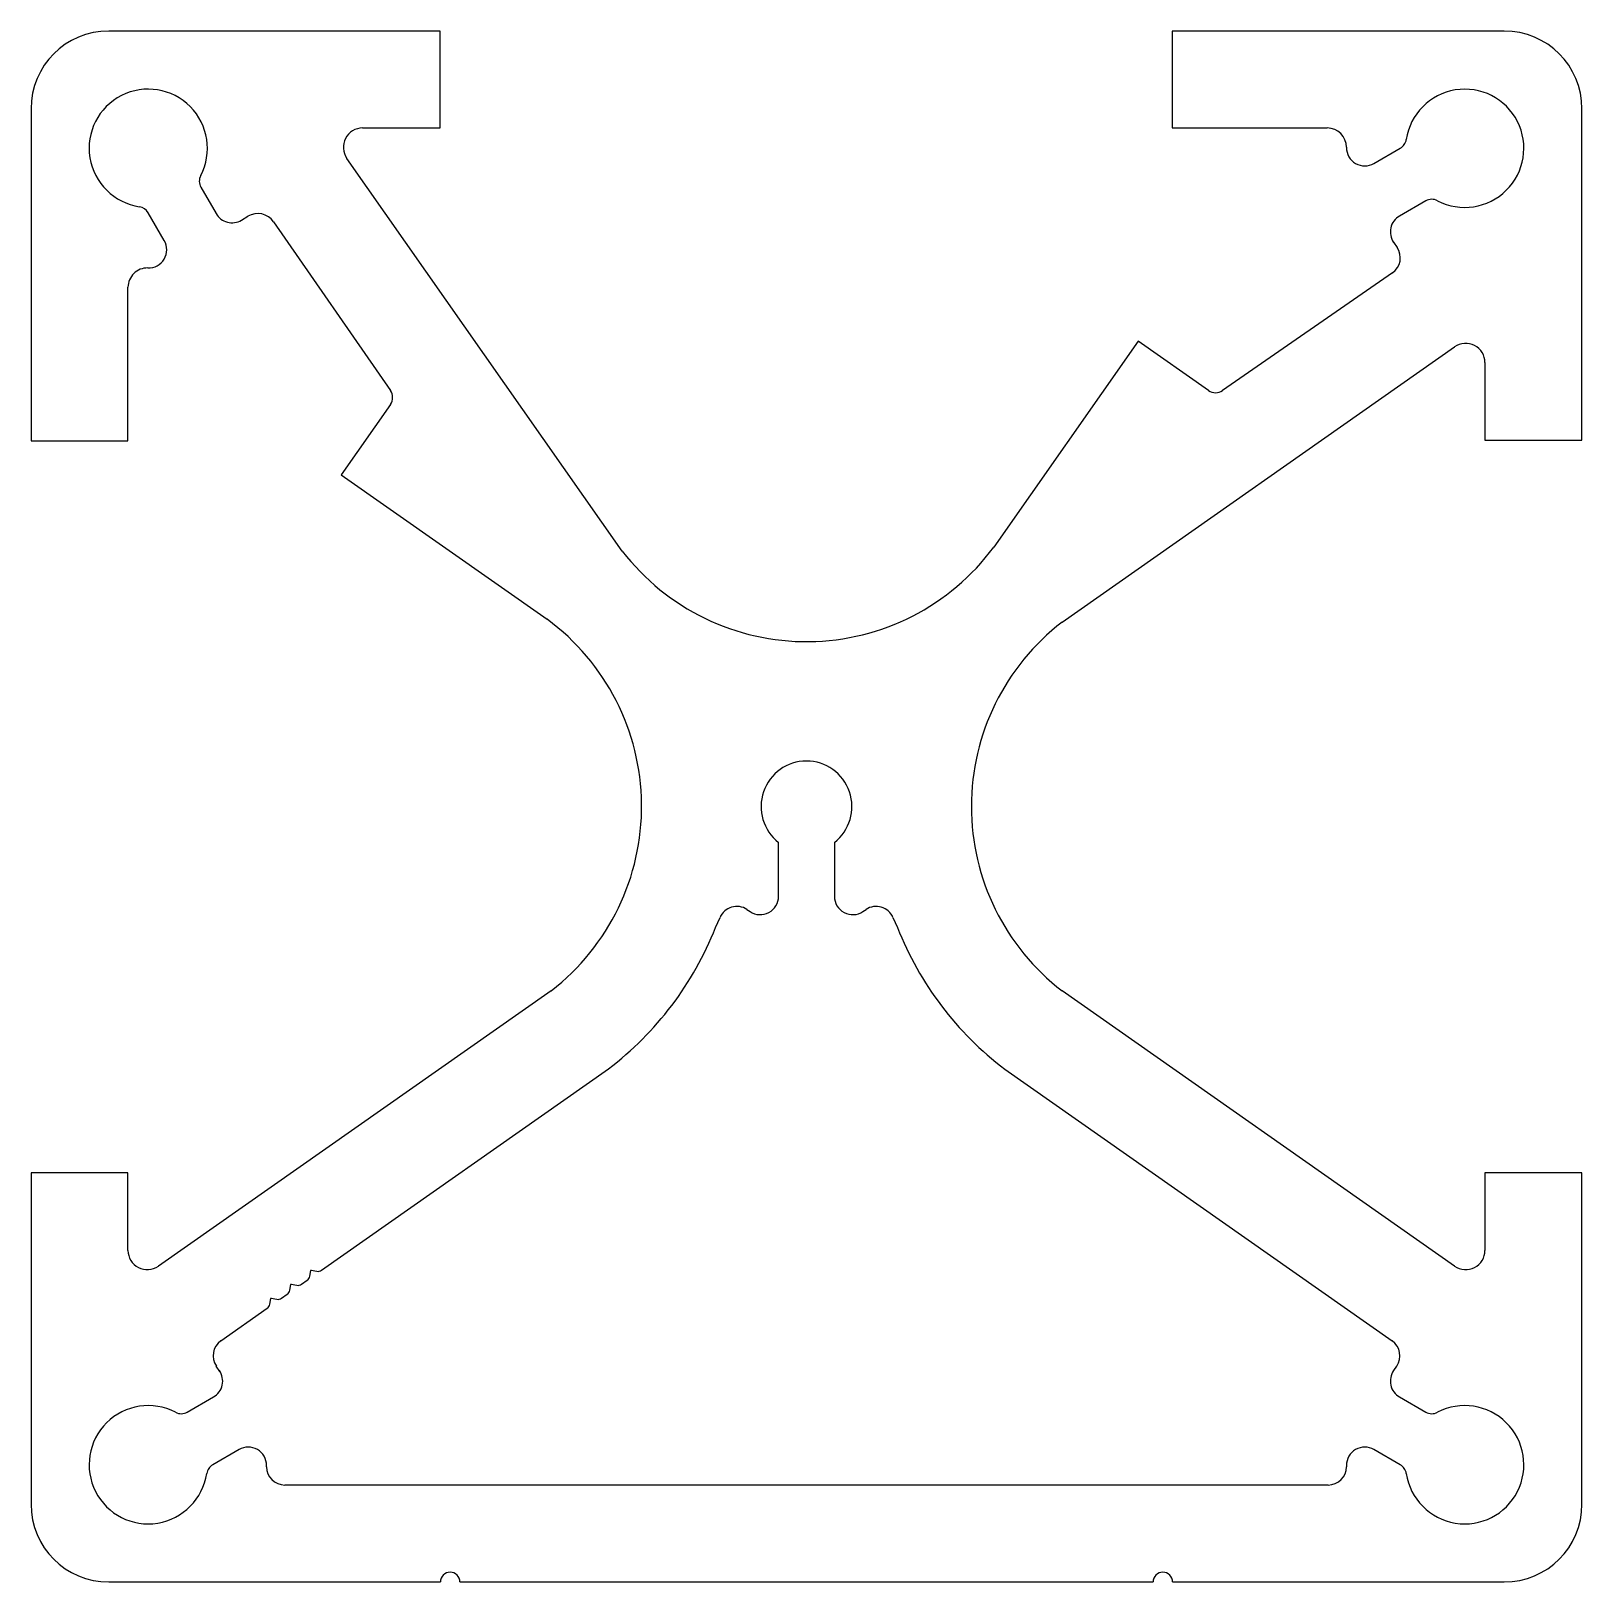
# Model space of a CAD drawing. Extents: x -31.8 to 31.7, y 0.5 to 64.
import ezdxf

# ---------------------------------------------------------------- set-up
doc = ezdxf.new("R2010")
doc.units = 0
doc.layers.get('0').update_dxf_attribs({"linetype": 'CONTINUOUS'})

msp = doc.modelspace()

# ---------------------------------------------------------------- linework, layer by layer
at = {"color": 7}
for p, q in [((-15.004, 63.954), (-28.581, 63.954)), ((-15.004, 59.984), (-15.004, 63.954)), ((28.559, 63.954), (14.966, 63.954)), ((14.966, 63.954), (14.966, 59.984)), ((-31.761, 60.774), (-31.761, 47.181)), ((31.739, 47.197), (31.739, 60.774)), ((-18.184, 59.984), (-15.004, 59.984)), ((14.966, 59.984), (21.307, 59.984)), ((22.097, 59.194), (22.097, 59.183)), ((23.222, 58.533), (24.297, 59.154)), ((-7.557, 42.664), (-18.831, 58.741)), ((-24.804, 57.556), (-24.182, 56.479)), ((-26.306, 55.377), (-26.964, 56.517)), ((25.341, 56.997), (24.268, 56.378)), ((-23.147, 56.211), (-22.884, 56.368)), ((-21.829, 56.141), (-17.044, 49.236)), ((24.022, 55.307), (24.168, 55.097)), ((23.978, 54.054), (17.022, 49.233)), ((-27.791, 47.181), (-27.791, 53.463)), ((13.567, 51.253), (7.655, 42.823)), ((10.456, 39.755), (26.524, 51.023)), ((16.45, 49.234), (13.567, 51.253)), ((27.768, 50.377), (27.768, 47.197)), ((-17.045, 48.665), (-19.062, 45.784)), ((-31.761, 47.181), (-27.791, 47.181)), ((27.768, 47.197), (31.739, 47.197)), ((-19.062, 45.784), (-10.629, 39.87)), ((-1.153, 28.526), (-1.153, 30.736)), ((1.131, 30.736), (1.131, 28.526)), ((-2.448, 27.988), (-2.319, 27.902)), ((2.297, 27.902), (2.426, 27.988)), ((-3.733, 27.25), (-3.551, 27.665)), ((3.53, 27.665), (3.711, 27.25)), ((-10.464, 24.663), (-26.547, 13.385)), ((26.524, 13.385), (10.456, 24.653)), ((-19.872, 13.217), (-8.116, 21.461)), ((8.11, 21.449), (23.966, 10.33)), ((-27.791, 17.212), (-31.761, 17.212)), ((-31.761, 17.212), (-31.761, 3.634)), ((-27.791, 14.032), (-27.791, 17.212)), ((31.739, 17.211), (27.768, 17.211)), ((27.768, 17.211), (27.768, 14.032)), ((31.739, 3.634), (31.739, 17.211)), ((-20.69, 12.643), (-20.45, 12.811)), ((-20.348, 12.973), (-20.306, 13.211)), ((-20.297, 13.217), (-20.058, 13.176)), ((-21.934, 12.069), (-21.696, 12.027)), ((-21.509, 12.069), (-21.269, 12.237)), ((-21.166, 12.399), (-21.125, 12.637)), ((-21.115, 12.643), (-20.877, 12.601)), ((-23.988, 10.33), (-22.088, 11.663)), ((-21.985, 11.824), (-21.943, 12.063)), ((-24.025, 9.074), (-24.174, 9.289)), ((24.152, 9.289), (24.027, 9.107)), ((-25.362, 7.411), (-24.289, 8.031)), ((24.268, 8.031), (25.341, 7.411)), ((-23.244, 5.874), (-24.319, 5.254)), ((24.297, 5.254), (23.222, 5.875)), ((-22.119, 5.174), (-22.119, 5.225)), ((22.097, 5.225), (22.097, 5.174)), ((21.347, 4.424), (-21.369, 4.424)), ((-28.581, 0.454), (-15.001, 0.454)), ((-14.201, 0.454), (14.179, 0.454)), ((14.979, 0.454), (28.559, 0.454))]:
    msp.add_line(p, q, dxfattribs=at)
for centre, radius, start, end in [((-28.581, 60.774), 3.18, 90, 180), ((28.559, 60.774), 3.18, 0, 90), ((-26.961, 59.154), 2.42, 332.49813, 261.41414), ((26.939, 59.154), 2.42, 242.49813, 171.41492), ((-18.184, 59.194), 0.79, 90, 215.03969), ((21.307, 59.194), 0.79, 0, 90), ((22.847, 59.183), 0.75, 180, 300), ((24.052, 59.59), 0.5, 299.35775, 351.41492), ((-24.371, 57.806), 0.5, 152.49813, 210), ((-27.397, 56.267), 0.5, 30, 81.41414), ((25.591, 56.564), 0.5, 62.49813, 120), ((-23.533, 56.854), 0.75, 210, 300.96376), ((-22.478, 55.691), 0.79, 34.72128, 120.96376), ((24.643, 55.728), 0.75, 120, 214.72128), ((-26.955, 55.002), 0.75, 268.30246, 30), ((23.551, 54.67), 0.75, 304.72128, 34.72128), ((-27.001, 53.463), 0.79, 88.30246, 180), ((26.978, 50.377), 0.79, 360, 125.03969), ((-17.455, 48.952), 0.5, 325.00798, 34.72128), ((16.737, 49.644), 0.5, 235.00798, 304.72128), ((-0.011, 48.484), 9.53, 217.63944, 323.55419), ((-16.291, 32.204), 9.53, 307.69315, 53.55419), ((16.269, 32.204), 9.53, 127.59183, 232.40817), ((-0.011, 32.204), 1.86, 307.88279, 232.11721), ((-2.864, 27.364), 0.75, 56.30993, 156.37062), ((-1.903, 28.526), 0.75, 236.30993, 360), ((1.881, 28.526), 0.75, 180, 303.69007), ((2.842, 27.364), 0.75, 23.62938, 123.69007), ((-16.291, 32.204), 13.5, 307.26905, 338.46966), ((16.269, 32.204), 13.5, 201.53034, 232.81607), ((-27.001, 14.032), 0.79, 180, 305.03969), ((26.978, 14.032), 0.79, 234.96031, 0), ((-20.594, 13.016), 0.25, 305.03969, 350.03969), ((-20.298, 13.21), 0.008, 80.03969, 170.03969), ((-20.015, 13.422), 0.25, 260.03969, 305.03969), ((-21.935, 12.061), 0.008, 80.03969, 170.03969), ((-21.652, 12.274), 0.25, 260.03969, 305.03969), ((-21.413, 12.442), 0.25, 305.03969, 350.03969), ((-21.117, 12.635), 0.008, 80.03969, 170.03969), ((-20.834, 12.848), 0.25, 260.03969, 305.03969), ((-22.231, 11.868), 0.25, 305.03969, 350.03969), ((-23.557, 9.716), 0.75, 125.03969, 214.72128), ((23.536, 9.716), 0.75, 325.27872, 54.96031), ((-24.664, 8.68), 0.75, 300, 34.72128), ((24.643, 8.68), 0.75, 145.27872, 240), ((-26.961, 5.254), 2.42, 62.49813, 351.41492), ((26.939, 5.254), 2.42, 188.58508, 117.50187), ((-25.612, 7.844), 0.5, 242.49813, 300), ((25.591, 7.844), 0.5, 240, 297.50187), ((-22.869, 5.225), 0.75, 360, 120), ((22.847, 5.225), 0.75, 60, 180), ((-24.073, 4.818), 0.5, 119.35775, 171.41492), ((-21.369, 5.174), 0.75, 180, 270), ((21.347, 5.174), 0.75, 270, 0), ((24.052, 4.818), 0.5, 8.58508, 60.64225), ((-28.581, 3.634), 3.18, 180, 270), ((28.559, 3.634), 3.18, 270, 0), ((-14.601, 0.454), 0.4, 0, 180), ((14.579, 0.454), 0.4, 0, 180)]:
    msp.add_arc(centre, radius, start, end, dxfattribs=at)

doc.saveas('drawing.dxf')
